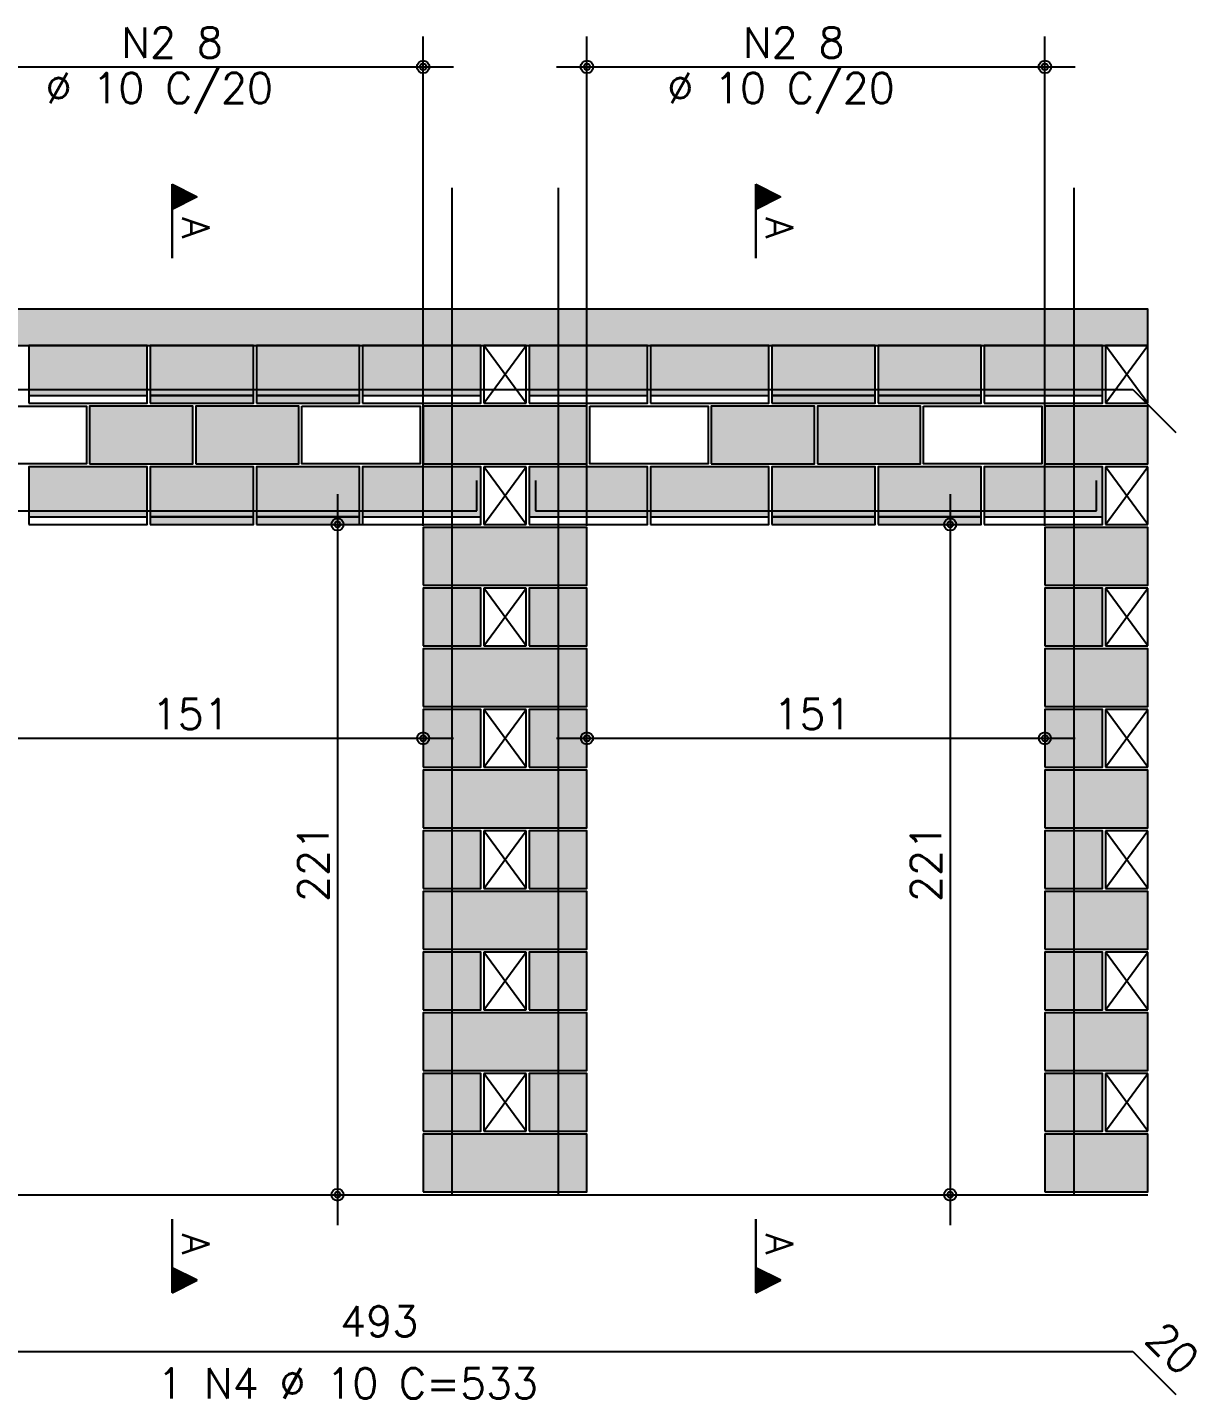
# Model space of a CAD drawing. Extents: x -1.9 to 86, y -1.5 to 61.
# Drawn here: x 42.53 to 50.12, y 10.83 to 19.87 of the extents above; entities that cross this region are included whole.
import ezdxf

# ---------------------------------------------------------------- set-up
doc = ezdxf.new("R2010")
doc.units = 0
doc.header["$MEASUREMENT"] = 0
for name, color, linetype in [('PENA_01', 1, 'CONTINUOUS'), ('PENA_02', 2, 'CONTINUOUS'), ('PENA_03', 3, 'CONTINUOUS'), ('PENA_05', 5, 'CONTINUOUS'), ('PENA_09', 254, 'CONTINUOUS'), ('PENA_11', 252, 'CONTINUOUS'), ('PENA_19', 240, 'CONTINUOUS'), ('PENA_21', 100, 'CONTINUOUS'), ('PENA_23', 50, 'CONTINUOUS')]:
    doc.layers.add(name, color=color, linetype=linetype)
doc.styles.get("Standard").update_dxf_attribs({"font": 'ROMANS.SHX'})

msp = doc.modelspace()

# ---------------------------------------------------------------- linework, layer by layer
at = {"layer": 'PENA_01', "linetype": 'Continuous'}
for p, q in [((45.14495, 16.583125), (45.14495, 19.810517)), ((46.22495, 16.583125), (46.22495, 19.810517)), ((49.24495, 16.583125), (49.24495, 19.810517)), ((41.92495, 19.610517), (45.34495, 19.610517)), ((46.02495, 19.610517), (49.44495, 19.610517)), ((42.54495, 17.443125), (43.32495, 17.443125)), ((43.34495, 17.443125), (44.02495, 17.443125)), ((44.04495, 17.443125), (44.72495, 17.443125)), ((44.74495, 17.443125), (45.52495, 17.443125)), ((45.84495, 17.443125), (46.62495, 17.443125)), ((46.64495, 17.443125), (47.42495, 17.443125)), ((47.44495, 17.443125), (48.12495, 17.443125)), ((48.14495, 17.443125), (48.82495, 17.443125)), ((48.84495, 17.443125), (49.62495, 17.443125)), ((44.579788, 16.793125), (44.579788, 11.973125)), ((48.62038, 16.793125), (48.62038, 11.973125)), ((42.54495, 16.643125), (43.32495, 16.643125)), ((43.34495, 16.643125), (44.02495, 16.643125)), ((44.04495, 16.643125), (44.72495, 16.643125)), ((44.74495, 16.643125), (45.52495, 16.643125)), ((45.84495, 16.643125), (46.62495, 16.643125)), ((46.64495, 16.643125), (47.42495, 16.643125)), ((47.44495, 16.643125), (48.12495, 16.643125)), ((48.14495, 16.643125), (48.82495, 16.643125)), ((48.84495, 16.643125), (49.62495, 16.643125)), ((44.58495, 16.593125), (44.779788, 16.593125)), ((48.68495, 16.593125), (48.82038, 16.593125)), ((41.92495, 15.183125), (45.34495, 15.183125)), ((46.02495, 15.183125), (49.44495, 15.183125)), ((44.443986, 12.173125), (44.779788, 12.173125)), ((48.748043, 12.173125), (48.82038, 12.173125))]:
    msp.add_line(p, q, dxfattribs=at)
at = {"layer": 'PENA_02', "linetype": 'Continuous'}
for p, q in [((45.82495, 17.773125), (45.54495, 17.773125)), ((45.54495, 17.773125), (45.54495, 17.393125)), ((45.82495, 17.393125), (45.82495, 17.773125)), ((49.92495, 17.773125), (49.64495, 17.773125)), ((49.64495, 17.773125), (49.64495, 17.393125)), ((49.92495, 17.393125), (49.92495, 17.773125)), ((45.54495, 17.393125), (45.82495, 17.393125)), ((49.64495, 17.393125), (49.92495, 17.393125)), ((45.82495, 16.973125), (45.54495, 16.973125)), ((45.54495, 16.973125), (45.54495, 16.593125)), ((45.82495, 16.593125), (45.82495, 16.973125)), ((49.92495, 16.973125), (49.64495, 16.973125)), ((49.64495, 16.973125), (49.64495, 16.593125)), ((49.92495, 16.593125), (49.92495, 16.973125)), ((45.54495, 16.593125), (45.82495, 16.593125)), ((49.64495, 16.593125), (49.92495, 16.593125)), ((45.82495, 16.173125), (45.54495, 16.173125)), ((45.54495, 16.173125), (45.54495, 15.793125)), ((45.82495, 15.793125), (45.82495, 16.173125)), ((49.92495, 16.173125), (49.64495, 16.173125)), ((49.64495, 16.173125), (49.64495, 15.793125)), ((49.92495, 15.793125), (49.92495, 16.173125)), ((45.54495, 15.793125), (45.82495, 15.793125)), ((49.64495, 15.793125), (49.92495, 15.793125)), ((45.82495, 15.373125), (45.54495, 15.373125)), ((45.54495, 15.373125), (45.54495, 14.993125)), ((45.82495, 14.993125), (45.82495, 15.373125)), ((49.92495, 15.373125), (49.64495, 15.373125)), ((49.64495, 15.373125), (49.64495, 14.993125)), ((49.92495, 14.993125), (49.92495, 15.373125)), ((45.54495, 14.993125), (45.82495, 14.993125)), ((49.64495, 14.993125), (49.92495, 14.993125)), ((45.82495, 14.573125), (45.54495, 14.573125)), ((45.54495, 14.573125), (45.54495, 14.193125)), ((45.82495, 14.193125), (45.82495, 14.573125)), ((49.92495, 14.573125), (49.64495, 14.573125)), ((49.64495, 14.573125), (49.64495, 14.193125)), ((49.92495, 14.193125), (49.92495, 14.573125)), ((45.54495, 14.193125), (45.82495, 14.193125)), ((49.64495, 14.193125), (49.92495, 14.193125)), ((45.82495, 13.773125), (45.54495, 13.773125)), ((45.54495, 13.773125), (45.54495, 13.393125)), ((45.82495, 13.393125), (45.82495, 13.773125)), ((49.92495, 13.773125), (49.64495, 13.773125)), ((49.64495, 13.773125), (49.64495, 13.393125)), ((49.92495, 13.393125), (49.92495, 13.773125)), ((45.54495, 13.393125), (45.82495, 13.393125)), ((49.64495, 13.393125), (49.92495, 13.393125)), ((45.82495, 12.973125), (45.54495, 12.973125)), ((45.54495, 12.973125), (45.54495, 12.593125)), ((45.82495, 12.593125), (45.82495, 12.973125)), ((49.92495, 12.973125), (49.64495, 12.973125)), ((49.64495, 12.973125), (49.64495, 12.593125)), ((49.92495, 12.593125), (49.92495, 12.973125)), ((45.54495, 12.593125), (45.82495, 12.593125)), ((49.64495, 12.593125), (49.92495, 12.593125)), ((39.94495, 12.173125), (49.92495, 12.173125))]:
    msp.add_line(p, q, dxfattribs=at)
for points in [[(39.94495, 17.773125), (49.92495, 17.773125), (49.92495, 18.013125), (39.94495, 18.013125), (39.94495, 17.773125)], [(42.54495, 17.393125), (43.32495, 17.393125), (43.32495, 17.773125), (42.54495, 17.773125), (42.54495, 17.393125)], [(43.34495, 17.393125), (44.02495, 17.393125), (44.02495, 17.773125), (43.34495, 17.773125), (43.34495, 17.393125)], [(44.04495, 17.393125), (44.72495, 17.393125), (44.72495, 17.773125), (44.04495, 17.773125), (44.04495, 17.393125)], [(44.74495, 17.393125), (45.52495, 17.393125), (45.52495, 17.773125), (44.74495, 17.773125), (44.74495, 17.393125)], [(45.84495, 17.393125), (46.62495, 17.393125), (46.62495, 17.773125), (45.84495, 17.773125), (45.84495, 17.393125)], [(46.64495, 17.393125), (47.42495, 17.393125), (47.42495, 17.773125), (46.64495, 17.773125), (46.64495, 17.393125)], [(47.44495, 17.393125), (48.12495, 17.393125), (48.12495, 17.773125), (47.44495, 17.773125), (47.44495, 17.393125)], [(48.14495, 17.393125), (48.82495, 17.393125), (48.82495, 17.773125), (48.14495, 17.773125), (48.14495, 17.393125)], [(48.84495, 17.393125), (49.62495, 17.393125), (49.62495, 17.773125), (48.84495, 17.773125), (48.84495, 17.393125)], [(42.14495, 17.373125), (42.92495, 17.373125), (42.92495, 16.993125), (42.14495, 16.993125), (42.14495, 17.373125)], [(42.94495, 16.993125), (43.62495, 16.993125), (43.62495, 17.373125), (42.94495, 17.373125), (42.94495, 16.993125)], [(43.64495, 16.993125), (44.32495, 16.993125), (44.32495, 17.373125), (43.64495, 17.373125), (43.64495, 16.993125)], [(44.34495, 17.373125), (45.12495, 17.373125), (45.12495, 16.993125), (44.34495, 16.993125), (44.34495, 17.373125)], [(45.14495, 16.993125), (46.22495, 16.993125), (46.22495, 17.373125), (45.14495, 17.373125), (45.14495, 16.993125)], [(46.24495, 17.373125), (47.02495, 17.373125), (47.02495, 16.993125), (46.24495, 16.993125), (46.24495, 17.373125)], [(47.04495, 16.993125), (47.72495, 16.993125), (47.72495, 17.373125), (47.04495, 17.373125), (47.04495, 16.993125)], [(47.74495, 16.993125), (48.42495, 16.993125), (48.42495, 17.373125), (47.74495, 17.373125), (47.74495, 16.993125)], [(48.44495, 17.373125), (49.22495, 17.373125), (49.22495, 16.993125), (48.44495, 16.993125), (48.44495, 17.373125)], [(49.24495, 16.993125), (49.92495, 16.993125), (49.92495, 17.373125), (49.24495, 17.373125), (49.24495, 16.993125)], [(42.54495, 16.593125), (43.32495, 16.593125), (43.32495, 16.973125), (42.54495, 16.973125), (42.54495, 16.593125)], [(43.34495, 16.593125), (44.02495, 16.593125), (44.02495, 16.973125), (43.34495, 16.973125), (43.34495, 16.593125)], [(44.04495, 16.593125), (44.72495, 16.593125), (44.72495, 16.973125), (44.04495, 16.973125), (44.04495, 16.593125)], [(44.74495, 16.593125), (45.52495, 16.593125), (45.52495, 16.973125), (44.74495, 16.973125), (44.74495, 16.593125)], [(45.84495, 16.593125), (46.62495, 16.593125), (46.62495, 16.973125), (45.84495, 16.973125), (45.84495, 16.593125)], [(46.64495, 16.593125), (47.42495, 16.593125), (47.42495, 16.973125), (46.64495, 16.973125), (46.64495, 16.593125)], [(47.44495, 16.593125), (48.12495, 16.593125), (48.12495, 16.973125), (47.44495, 16.973125), (47.44495, 16.593125)], [(48.14495, 16.593125), (48.82495, 16.593125), (48.82495, 16.973125), (48.14495, 16.973125), (48.14495, 16.593125)], [(48.84495, 16.593125), (49.62495, 16.593125), (49.62495, 16.973125), (48.84495, 16.973125), (48.84495, 16.593125)], [(45.14495, 16.193125), (46.22495, 16.193125), (46.22495, 16.573125), (45.14495, 16.573125), (45.14495, 16.193125)], [(49.24495, 16.193125), (49.92495, 16.193125), (49.92495, 16.573125), (49.24495, 16.573125), (49.24495, 16.193125)], [(45.14495, 15.793125), (45.52495, 15.793125), (45.52495, 16.173125), (45.14495, 16.173125), (45.14495, 15.793125)], [(45.84495, 15.793125), (46.22495, 15.793125), (46.22495, 16.173125), (45.84495, 16.173125), (45.84495, 15.793125)], [(49.24495, 15.793125), (49.62495, 15.793125), (49.62495, 16.173125), (49.24495, 16.173125), (49.24495, 15.793125)], [(45.14495, 15.393125), (46.22495, 15.393125), (46.22495, 15.773125), (45.14495, 15.773125), (45.14495, 15.393125)], [(49.24495, 15.393125), (49.92495, 15.393125), (49.92495, 15.773125), (49.24495, 15.773125), (49.24495, 15.393125)], [(45.14495, 14.993125), (45.52495, 14.993125), (45.52495, 15.373125), (45.14495, 15.373125), (45.14495, 14.993125)], [(45.84495, 14.993125), (46.22495, 14.993125), (46.22495, 15.373125), (45.84495, 15.373125), (45.84495, 14.993125)], [(49.24495, 14.993125), (49.62495, 14.993125), (49.62495, 15.373125), (49.24495, 15.373125), (49.24495, 14.993125)], [(45.14495, 14.593125), (46.22495, 14.593125), (46.22495, 14.973125), (45.14495, 14.973125), (45.14495, 14.593125)], [(49.24495, 14.593125), (49.92495, 14.593125), (49.92495, 14.973125), (49.24495, 14.973125), (49.24495, 14.593125)], [(45.14495, 14.193125), (45.52495, 14.193125), (45.52495, 14.573125), (45.14495, 14.573125), (45.14495, 14.193125)], [(45.84495, 14.193125), (46.22495, 14.193125), (46.22495, 14.573125), (45.84495, 14.573125), (45.84495, 14.193125)], [(49.24495, 14.193125), (49.62495, 14.193125), (49.62495, 14.573125), (49.24495, 14.573125), (49.24495, 14.193125)], [(45.14495, 13.793125), (46.22495, 13.793125), (46.22495, 14.173125), (45.14495, 14.173125), (45.14495, 13.793125)], [(49.24495, 13.793125), (49.92495, 13.793125), (49.92495, 14.173125), (49.24495, 14.173125), (49.24495, 13.793125)], [(45.14495, 13.393125), (45.52495, 13.393125), (45.52495, 13.773125), (45.14495, 13.773125), (45.14495, 13.393125)], [(45.84495, 13.393125), (46.22495, 13.393125), (46.22495, 13.773125), (45.84495, 13.773125), (45.84495, 13.393125)], [(49.24495, 13.393125), (49.62495, 13.393125), (49.62495, 13.773125), (49.24495, 13.773125), (49.24495, 13.393125)], [(45.14495, 12.993125), (46.22495, 12.993125), (46.22495, 13.373125), (45.14495, 13.373125), (45.14495, 12.993125)], [(49.24495, 12.993125), (49.92495, 12.993125), (49.92495, 13.373125), (49.24495, 13.373125), (49.24495, 12.993125)], [(45.14495, 12.593125), (45.52495, 12.593125), (45.52495, 12.973125), (45.14495, 12.973125), (45.14495, 12.593125)], [(45.84495, 12.593125), (46.22495, 12.593125), (46.22495, 12.973125), (45.84495, 12.973125), (45.84495, 12.593125)], [(49.24495, 12.593125), (49.62495, 12.593125), (49.62495, 12.973125), (49.24495, 12.973125), (49.24495, 12.593125)], [(45.14495, 12.193125), (46.22495, 12.193125), (46.22495, 12.573125), (45.14495, 12.573125), (45.14495, 12.193125)], [(49.24495, 12.193125), (49.92495, 12.193125), (49.92495, 12.573125), (49.24495, 12.573125), (49.24495, 12.193125)]]:
    msp.add_lwpolyline(points, dxfattribs=at)
for centre, radius in [((45.14495, 19.610517), 0.041625), ((45.14495, 19.610517), 0.02075), ((46.22495, 19.610517), 0.041625), ((46.22495, 19.610517), 0.02075), ((49.24495, 19.610517), 0.041625), ((49.24495, 19.610517), 0.02075), ((44.579788, 16.593125), 0.04), ((44.579788, 16.593125), 0.02), ((48.62038, 16.593125), 0.04), ((48.62038, 16.593125), 0.02), ((45.14495, 15.183125), 0.04), ((45.14495, 15.183125), 0.02), ((46.22495, 15.183125), 0.04), ((46.22495, 15.183125), 0.02), ((49.24495, 15.183125), 0.04), ((49.24495, 15.183125), 0.02), ((44.579788, 12.173125), 0.04), ((48.62038, 12.173125), 0.04), ((44.579788, 12.173125), 0.02), ((48.62038, 12.173125), 0.02)]:
    msp.add_circle(centre, radius, dxfattribs=at)
at = {"layer": 'PENA_03', "linetype": 'Continuous'}
for p, q in [((43.488745, 18.349482), (43.488745, 18.835864)), ((43.488745, 18.835864), (43.654678, 18.752898)), ((43.48944, 18.834736), (43.653117, 18.752898)), ((43.489441, 18.834736), (43.489441, 18.671059)), ((43.501509, 18.829482), (43.501509, 18.676313)), ((43.514273, 18.8231), (43.514273, 18.682695)), ((43.527037, 18.816718), (43.527037, 18.689077)), ((43.539801, 18.810336), (43.539801, 18.695459)), ((47.337697, 18.349482), (47.337697, 18.835864)), ((47.337697, 18.835864), (47.50363, 18.752898)), ((47.338392, 18.834736), (47.502069, 18.752898)), ((47.338393, 18.834736), (47.338393, 18.671059)), ((47.350461, 18.829482), (47.350461, 18.676313)), ((47.363225, 18.8231), (47.363225, 18.682695)), ((47.375989, 18.816718), (47.375989, 18.689077)), ((47.388753, 18.810336), (47.388753, 18.695459)), ((43.654678, 18.752898), (43.48944, 18.670279)), ((43.653117, 18.752898), (43.489441, 18.671059)), ((43.552565, 18.803954), (43.552565, 18.701841)), ((43.565329, 18.797572), (43.565329, 18.708223)), ((43.578093, 18.79119), (43.578093, 18.714605)), ((43.590857, 18.784808), (43.590857, 18.720987)), ((43.603621, 18.778426), (43.603621, 18.727369)), ((43.616385, 18.772044), (43.616385, 18.733751)), ((43.62915, 18.765662), (43.62915, 18.740133)), ((43.641914, 18.75928), (43.641914, 18.746516)), ((47.50363, 18.752898), (47.338392, 18.670279)), ((47.502069, 18.752898), (47.338393, 18.671059)), ((47.401517, 18.803954), (47.401517, 18.701841)), ((47.414281, 18.797572), (47.414281, 18.708223)), ((47.427045, 18.79119), (47.427045, 18.714605)), ((47.439809, 18.784808), (47.439809, 18.720987)), ((47.452573, 18.778426), (47.452573, 18.727369)), ((47.465337, 18.772044), (47.465337, 18.733751)), ((47.478102, 18.765662), (47.478102, 18.740133)), ((47.490866, 18.75928), (47.490866, 18.746516)), ((43.489441, 18.670279), (43.489441, 18.349482)), ((47.338393, 18.670279), (47.338393, 18.349482)), ((45.54495, 17.393125), (45.82495, 17.773125)), ((45.82495, 17.393125), (45.54495, 17.773125)), ((49.64495, 17.393125), (49.92495, 17.773125)), ((49.92495, 17.393125), (49.64495, 17.773125)), ((45.54495, 16.593125), (45.82495, 16.973125)), ((45.82495, 16.593125), (45.54495, 16.973125)), ((49.64495, 16.593125), (49.92495, 16.973125)), ((49.92495, 16.593125), (49.64495, 16.973125)), ((44.38495, 16.593125), (44.38495, 16.593125)), ((48.48495, 16.593125), (48.48495, 16.593125)), ((45.14495, 16.383125), (45.14495, 16.383125)), ((46.22495, 16.383125), (46.22495, 16.383125)), ((49.24495, 16.383125), (49.24495, 16.383125)), ((45.54495, 15.793125), (45.82495, 16.173125)), ((45.82495, 15.793125), (45.54495, 16.173125)), ((49.64495, 15.793125), (49.92495, 16.173125)), ((49.92495, 15.793125), (49.64495, 16.173125)), ((45.54495, 14.993125), (45.82495, 15.373125)), ((45.82495, 14.993125), (45.54495, 15.373125)), ((49.64495, 14.993125), (49.92495, 15.373125)), ((49.92495, 14.993125), (49.64495, 15.373125)), ((45.14495, 15.183125), (45.14495, 15.183125)), ((46.22495, 15.183125), (46.22495, 15.183125)), ((49.24495, 15.183125), (49.24495, 15.183125)), ((45.54495, 14.193125), (45.82495, 14.573125)), ((45.82495, 14.193125), (45.54495, 14.573125)), ((49.64495, 14.193125), (49.92495, 14.573125)), ((49.92495, 14.193125), (49.64495, 14.573125)), ((45.54495, 13.393125), (45.82495, 13.773125)), ((45.82495, 13.393125), (45.54495, 13.773125)), ((49.64495, 13.393125), (49.92495, 13.773125)), ((49.92495, 13.393125), (49.64495, 13.773125)), ((45.54495, 12.593125), (45.82495, 12.973125)), ((45.82495, 12.593125), (45.54495, 12.973125)), ((49.64495, 12.593125), (49.92495, 12.973125)), ((49.92495, 12.593125), (49.64495, 12.973125)), ((44.243986, 12.173125), (44.243986, 12.173125)), ((48.548043, 12.173125), (48.548043, 12.173125)), ((43.488745, 12.012727), (43.488745, 11.526345)), ((43.489441, 11.69193), (43.489441, 12.012727)), ((47.337697, 12.012727), (47.337697, 11.526345)), ((47.338393, 11.69193), (47.338393, 12.012727)), ((43.654678, 11.609311), (43.48944, 11.69193)), ((43.489441, 11.527473), (43.489441, 11.69115)), ((43.653117, 11.609311), (43.489441, 11.69115)), ((43.501509, 11.532727), (43.501509, 11.685896)), ((43.514273, 11.539109), (43.514273, 11.679514)), ((43.527037, 11.545491), (43.527037, 11.673132)), ((43.539801, 11.551873), (43.539801, 11.66675)), ((47.50363, 11.609311), (47.338392, 11.69193)), ((47.338393, 11.527473), (47.338393, 11.69115)), ((47.502069, 11.609311), (47.338393, 11.69115)), ((47.350461, 11.532727), (47.350461, 11.685896)), ((47.363225, 11.539109), (47.363225, 11.679514)), ((47.375989, 11.545491), (47.375989, 11.673132)), ((47.388753, 11.551873), (47.388753, 11.66675)), ((43.488745, 11.526345), (43.654678, 11.609311)), ((43.48944, 11.527473), (43.653117, 11.609311)), ((43.552565, 11.558255), (43.552565, 11.660368)), ((43.565329, 11.564637), (43.565329, 11.653986)), ((43.578093, 11.571019), (43.578093, 11.647604)), ((43.590857, 11.577401), (43.590857, 11.641222)), ((43.603621, 11.583783), (43.603621, 11.63484)), ((43.616385, 11.590165), (43.616385, 11.628458)), ((43.62915, 11.596547), (43.62915, 11.622076)), ((43.641914, 11.602929), (43.641914, 11.615693)), ((47.337697, 11.526345), (47.50363, 11.609311)), ((47.338392, 11.527473), (47.502069, 11.609311)), ((47.401517, 11.558255), (47.401517, 11.660368)), ((47.414281, 11.564637), (47.414281, 11.653986)), ((47.427045, 11.571019), (47.427045, 11.647604)), ((47.439809, 11.577401), (47.439809, 11.641222)), ((47.452573, 11.583783), (47.452573, 11.63484)), ((47.465337, 11.590165), (47.465337, 11.628458)), ((47.478102, 11.596547), (47.478102, 11.622076)), ((47.490866, 11.602929), (47.490866, 11.615693))]:
    msp.add_line(p, q, dxfattribs=at)
at = {"layer": 'PENA_05', "linetype": 'Continuous'}
for p, q in [((39.971475, 17.482947), (49.82478, 17.483305)), ((49.82478, 17.483305), (50.107623, 17.200463)), ((45.498244, 16.683125), (45.498244, 16.883125)), ((45.88495, 16.883125), (45.88495, 16.683125)), ((49.58495, 16.683125), (49.58495, 16.883125)), ((41.838244, 16.683125), (45.498244, 16.683125)), ((45.88495, 16.683125), (49.58495, 16.683125)), ((39.971475, 11.139202), (49.82478, 11.139561)), ((49.82478, 11.139561), (50.107623, 10.856718))]:
    msp.add_line(p, q, dxfattribs=at)
for points in [[(45.33495, 18.813125), (45.33495, 12.173125)], [(46.03495, 18.813125), (46.03495, 12.173125)], [(49.43495, 18.813125), (49.43495, 12.173125)]]:
    msp.add_lwpolyline(points, dxfattribs=at)
at = {"layer": 'PENA_09', "linetype": 'Continuous'}
for points in [[(42.54495, 17.443125), (43.32495, 17.443125), (43.32495, 17.773125), (42.54495, 17.773125), (42.54495, 17.443125)], [(43.34495, 17.443125), (44.02495, 17.443125), (44.02495, 17.773125), (43.34495, 17.773125), (43.34495, 17.443125)], [(44.04495, 17.443125), (44.72495, 17.443125), (44.72495, 17.773125), (44.04495, 17.773125), (44.04495, 17.443125)], [(44.74495, 17.443125), (45.52495, 17.443125), (45.52495, 17.773125), (44.74495, 17.773125), (44.74495, 17.443125)], [(45.84495, 17.443125), (46.62495, 17.443125), (46.62495, 17.773125), (45.84495, 17.773125), (45.84495, 17.443125)], [(46.64495, 17.443125), (47.42495, 17.443125), (47.42495, 17.773125), (46.64495, 17.773125), (46.64495, 17.443125)], [(47.44495, 17.443125), (48.12495, 17.443125), (48.12495, 17.773125), (47.44495, 17.773125), (47.44495, 17.443125)], [(48.14495, 17.443125), (48.82495, 17.443125), (48.82495, 17.773125), (48.14495, 17.773125), (48.14495, 17.443125)], [(48.84495, 17.443125), (49.62495, 17.443125), (49.62495, 17.773125), (48.84495, 17.773125), (48.84495, 17.443125)], [(42.54495, 16.643125), (43.32495, 16.643125), (43.32495, 16.973125), (42.54495, 16.973125), (42.54495, 16.643125)], [(43.34495, 16.643125), (44.02495, 16.643125), (44.02495, 16.973125), (43.34495, 16.973125), (43.34495, 16.643125)], [(44.04495, 16.643125), (44.72495, 16.643125), (44.72495, 16.973125), (44.04495, 16.973125), (44.04495, 16.643125)], [(44.74495, 16.643125), (45.52495, 16.643125), (45.52495, 16.973125), (44.74495, 16.973125), (44.74495, 16.643125)], [(45.84495, 16.643125), (46.62495, 16.643125), (46.62495, 16.973125), (45.84495, 16.973125), (45.84495, 16.643125)], [(46.64495, 16.643125), (47.42495, 16.643125), (47.42495, 16.973125), (46.64495, 16.973125), (46.64495, 16.643125)], [(47.44495, 16.643125), (48.12495, 16.643125), (48.12495, 16.973125), (47.44495, 16.973125), (47.44495, 16.643125)], [(48.14495, 16.643125), (48.82495, 16.643125), (48.82495, 16.973125), (48.14495, 16.973125), (48.14495, 16.643125)], [(48.84495, 16.643125), (49.62495, 16.643125), (49.62495, 16.973125), (48.84495, 16.973125), (48.84495, 16.643125)]]:
    msp.add_lwpolyline(points, dxfattribs=at)
for points in [[(42.54495, 17.443125), (43.32495, 17.443125), (43.32495, 17.773125)], [(42.54495, 17.443125), (43.32495, 17.773125), (42.54495, 17.773125)], [(42.54495, 17.443125), (42.54495, 17.773125), (42.54495, 17.443125)], [(43.34495, 17.443125), (44.02495, 17.443125), (44.02495, 17.773125)], [(43.34495, 17.443125), (44.02495, 17.773125), (43.34495, 17.773125)], [(43.34495, 17.443125), (43.34495, 17.773125), (43.34495, 17.443125)], [(44.04495, 17.443125), (44.72495, 17.443125), (44.72495, 17.773125)], [(44.04495, 17.443125), (44.72495, 17.773125), (44.04495, 17.773125)], [(44.04495, 17.443125), (44.04495, 17.773125), (44.04495, 17.443125)], [(44.74495, 17.443125), (45.52495, 17.443125), (45.52495, 17.773125)], [(44.74495, 17.443125), (45.52495, 17.773125), (44.74495, 17.773125)], [(44.74495, 17.443125), (44.74495, 17.773125), (44.74495, 17.443125)], [(45.84495, 17.443125), (46.62495, 17.443125), (46.62495, 17.773125)], [(45.84495, 17.443125), (46.62495, 17.773125), (45.84495, 17.773125)], [(45.84495, 17.443125), (45.84495, 17.773125), (45.84495, 17.443125)], [(46.64495, 17.443125), (47.42495, 17.443125), (47.42495, 17.773125)], [(46.64495, 17.443125), (47.42495, 17.773125), (46.64495, 17.773125)], [(46.64495, 17.443125), (46.64495, 17.773125), (46.64495, 17.443125)], [(47.44495, 17.443125), (48.12495, 17.443125), (48.12495, 17.773125)], [(47.44495, 17.443125), (48.12495, 17.773125), (47.44495, 17.773125)], [(47.44495, 17.443125), (47.44495, 17.773125), (47.44495, 17.443125)], [(48.14495, 17.443125), (48.82495, 17.443125), (48.82495, 17.773125)], [(48.14495, 17.443125), (48.82495, 17.773125), (48.14495, 17.773125)], [(48.14495, 17.443125), (48.14495, 17.773125), (48.14495, 17.443125)], [(48.84495, 17.443125), (49.62495, 17.443125), (49.62495, 17.773125)], [(48.84495, 17.443125), (49.62495, 17.773125), (48.84495, 17.773125)], [(48.84495, 17.443125), (48.84495, 17.773125), (48.84495, 17.443125)], [(42.54495, 16.643125), (43.32495, 16.643125), (43.32495, 16.973125)], [(42.54495, 16.643125), (43.32495, 16.973125), (42.54495, 16.973125)], [(42.54495, 16.643125), (42.54495, 16.973125), (42.54495, 16.643125)], [(43.34495, 16.643125), (44.02495, 16.643125), (44.02495, 16.973125)], [(43.34495, 16.643125), (44.02495, 16.973125), (43.34495, 16.973125)], [(43.34495, 16.643125), (43.34495, 16.973125), (43.34495, 16.643125)], [(44.04495, 16.643125), (44.72495, 16.643125), (44.72495, 16.973125)], [(44.04495, 16.643125), (44.72495, 16.973125), (44.04495, 16.973125)], [(44.04495, 16.643125), (44.04495, 16.973125), (44.04495, 16.643125)], [(44.74495, 16.643125), (45.52495, 16.643125), (45.52495, 16.973125)], [(44.74495, 16.643125), (45.52495, 16.973125), (44.74495, 16.973125)], [(44.74495, 16.643125), (44.74495, 16.973125), (44.74495, 16.643125)], [(45.84495, 16.643125), (46.62495, 16.643125), (46.62495, 16.973125)], [(45.84495, 16.643125), (46.62495, 16.973125), (45.84495, 16.973125)], [(45.84495, 16.643125), (45.84495, 16.973125), (45.84495, 16.643125)], [(46.64495, 16.643125), (47.42495, 16.643125), (47.42495, 16.973125)], [(46.64495, 16.643125), (47.42495, 16.973125), (46.64495, 16.973125)], [(46.64495, 16.643125), (46.64495, 16.973125), (46.64495, 16.643125)], [(47.44495, 16.643125), (48.12495, 16.643125), (48.12495, 16.973125)], [(47.44495, 16.643125), (48.12495, 16.973125), (47.44495, 16.973125)], [(47.44495, 16.643125), (47.44495, 16.973125), (47.44495, 16.643125)], [(48.14495, 16.643125), (48.82495, 16.643125), (48.82495, 16.973125)], [(48.14495, 16.643125), (48.82495, 16.973125), (48.14495, 16.973125)], [(48.14495, 16.643125), (48.14495, 16.973125), (48.14495, 16.643125)], [(48.84495, 16.643125), (49.62495, 16.643125), (49.62495, 16.973125)], [(48.84495, 16.643125), (49.62495, 16.973125), (48.84495, 16.973125)], [(48.84495, 16.643125), (48.84495, 16.973125), (48.84495, 16.643125)]]:
    msp.add_solid(points, dxfattribs=at)
at = {"layer": 'PENA_11', "linetype": 'Continuous'}
for points in [[(39.94495, 17.773125), (49.92495, 17.773125), (49.92495, 18.013125)], [(39.94495, 17.773125), (49.92495, 18.013125), (39.94495, 18.013125)]]:
    msp.add_solid(points, dxfattribs=at)
at = {"layer": 'PENA_19', "linetype": 'Continuous'}
for points in [[(45.14495, 16.993125), (46.22495, 16.993125), (46.22495, 17.373125), (45.14495, 17.373125), (45.14495, 16.993125)], [(45.14495, 16.193125), (46.22495, 16.193125), (46.22495, 16.573125), (45.14495, 16.573125), (45.14495, 16.193125)], [(45.14495, 15.393125), (46.22495, 15.393125), (46.22495, 15.773125), (45.14495, 15.773125), (45.14495, 15.393125)], [(45.14495, 14.593125), (46.22495, 14.593125), (46.22495, 14.973125), (45.14495, 14.973125), (45.14495, 14.593125)], [(45.14495, 13.793125), (46.22495, 13.793125), (46.22495, 14.173125), (45.14495, 14.173125), (45.14495, 13.793125)], [(45.14495, 12.993125), (46.22495, 12.993125), (46.22495, 13.373125), (45.14495, 13.373125), (45.14495, 12.993125)], [(45.14495, 12.193125), (46.22495, 12.193125), (46.22495, 12.573125), (45.14495, 12.573125), (45.14495, 12.193125)]]:
    msp.add_lwpolyline(points, dxfattribs=at)
for points in [[(45.14495, 16.993125), (46.22495, 16.993125), (46.22495, 17.373125)], [(45.14495, 16.993125), (46.22495, 17.373125), (45.14495, 17.373125)], [(45.14495, 16.993125), (45.14495, 17.373125), (45.14495, 16.993125)], [(45.14495, 16.193125), (46.22495, 16.193125), (46.22495, 16.573125)], [(45.14495, 16.193125), (46.22495, 16.573125), (45.14495, 16.573125)], [(45.14495, 16.193125), (45.14495, 16.573125), (45.14495, 16.193125)], [(45.14495, 15.393125), (46.22495, 15.393125), (46.22495, 15.773125)], [(45.14495, 15.393125), (46.22495, 15.773125), (45.14495, 15.773125)], [(45.14495, 15.393125), (45.14495, 15.773125), (45.14495, 15.393125)], [(45.14495, 14.593125), (46.22495, 14.593125), (46.22495, 14.973125)], [(45.14495, 14.593125), (46.22495, 14.973125), (45.14495, 14.973125)], [(45.14495, 14.593125), (45.14495, 14.973125), (45.14495, 14.593125)], [(45.14495, 13.793125), (46.22495, 13.793125), (46.22495, 14.173125)], [(45.14495, 13.793125), (46.22495, 14.173125), (45.14495, 14.173125)], [(45.14495, 13.793125), (45.14495, 14.173125), (45.14495, 13.793125)], [(45.14495, 12.993125), (46.22495, 12.993125), (46.22495, 13.373125)], [(45.14495, 12.993125), (46.22495, 13.373125), (45.14495, 13.373125)], [(45.14495, 12.993125), (45.14495, 13.373125), (45.14495, 12.993125)], [(45.14495, 12.193125), (46.22495, 12.193125), (46.22495, 12.573125)], [(45.14495, 12.193125), (46.22495, 12.573125), (45.14495, 12.573125)], [(45.14495, 12.193125), (45.14495, 12.573125), (45.14495, 12.193125)]]:
    msp.add_solid(points, dxfattribs=at)
at = {"layer": 'PENA_21', "linetype": 'Continuous'}
for points in [[(42.94495, 16.993125), (43.62495, 16.993125), (43.62495, 17.373125), (42.94495, 17.373125), (42.94495, 16.993125)], [(43.34495, 17.393125), (44.02495, 17.393125), (44.02495, 17.443125), (43.34495, 17.443125), (43.34495, 17.393125)], [(43.64495, 16.993125), (44.32495, 16.993125), (44.32495, 17.373125), (43.64495, 17.373125), (43.64495, 16.993125)], [(44.04495, 17.393125), (44.72495, 17.393125), (44.72495, 17.443125), (44.04495, 17.443125), (44.04495, 17.393125)], [(47.04495, 16.993125), (47.72495, 16.993125), (47.72495, 17.373125), (47.04495, 17.373125), (47.04495, 16.993125)], [(47.44495, 17.393125), (48.12495, 17.393125), (48.12495, 17.443125), (47.44495, 17.443125), (47.44495, 17.393125)], [(47.74495, 16.993125), (48.42495, 16.993125), (48.42495, 17.373125), (47.74495, 17.373125), (47.74495, 16.993125)], [(48.14495, 17.393125), (48.82495, 17.393125), (48.82495, 17.443125), (48.14495, 17.443125), (48.14495, 17.393125)], [(49.24495, 16.993125), (49.92495, 16.993125), (49.92495, 17.373125), (49.24495, 17.373125), (49.24495, 16.993125)], [(43.34495, 16.593125), (44.02495, 16.593125), (44.02495, 16.643125), (43.34495, 16.643125), (43.34495, 16.593125)], [(44.04495, 16.593125), (44.72495, 16.593125), (44.72495, 16.643125), (44.04495, 16.643125), (44.04495, 16.593125)], [(47.44495, 16.593125), (48.12495, 16.593125), (48.12495, 16.643125), (47.44495, 16.643125), (47.44495, 16.593125)], [(48.14495, 16.593125), (48.82495, 16.593125), (48.82495, 16.643125), (48.14495, 16.643125), (48.14495, 16.593125)], [(49.24495, 16.193125), (49.92495, 16.193125), (49.92495, 16.573125), (49.24495, 16.573125), (49.24495, 16.193125)], [(49.24495, 15.393125), (49.92495, 15.393125), (49.92495, 15.773125), (49.24495, 15.773125), (49.24495, 15.393125)], [(49.24495, 14.593125), (49.92495, 14.593125), (49.92495, 14.973125), (49.24495, 14.973125), (49.24495, 14.593125)], [(49.24495, 13.793125), (49.92495, 13.793125), (49.92495, 14.173125), (49.24495, 14.173125), (49.24495, 13.793125)], [(49.24495, 12.993125), (49.92495, 12.993125), (49.92495, 13.373125), (49.24495, 13.373125), (49.24495, 12.993125)], [(49.24495, 12.193125), (49.92495, 12.193125), (49.92495, 12.573125), (49.24495, 12.573125), (49.24495, 12.193125)]]:
    msp.add_lwpolyline(points, dxfattribs=at)
for points in [[(42.94495, 16.993125), (43.62495, 16.993125), (43.62495, 17.373125)], [(42.94495, 16.993125), (43.62495, 17.373125), (42.94495, 17.373125)], [(42.94495, 16.993125), (42.94495, 17.373125), (42.94495, 16.993125)], [(43.34495, 17.393125), (44.02495, 17.393125), (44.02495, 17.443125)], [(43.34495, 17.393125), (44.02495, 17.443125), (43.34495, 17.443125)], [(43.34495, 17.393125), (43.34495, 17.443125), (43.34495, 17.393125)], [(43.64495, 16.993125), (44.32495, 16.993125), (44.32495, 17.373125)], [(43.64495, 16.993125), (44.32495, 17.373125), (43.64495, 17.373125)], [(43.64495, 16.993125), (43.64495, 17.373125), (43.64495, 16.993125)], [(44.04495, 17.393125), (44.72495, 17.393125), (44.72495, 17.443125)], [(44.04495, 17.393125), (44.72495, 17.443125), (44.04495, 17.443125)], [(44.04495, 17.393125), (44.04495, 17.443125), (44.04495, 17.393125)], [(47.04495, 16.993125), (47.72495, 16.993125), (47.72495, 17.373125)], [(47.04495, 16.993125), (47.72495, 17.373125), (47.04495, 17.373125)], [(47.04495, 16.993125), (47.04495, 17.373125), (47.04495, 16.993125)], [(47.44495, 17.393125), (48.12495, 17.393125), (48.12495, 17.443125)], [(47.44495, 17.393125), (48.12495, 17.443125), (47.44495, 17.443125)], [(47.44495, 17.393125), (47.44495, 17.443125), (47.44495, 17.393125)], [(47.74495, 16.993125), (48.42495, 16.993125), (48.42495, 17.373125)], [(47.74495, 16.993125), (48.42495, 17.373125), (47.74495, 17.373125)], [(47.74495, 16.993125), (47.74495, 17.373125), (47.74495, 16.993125)], [(48.14495, 17.393125), (48.82495, 17.393125), (48.82495, 17.443125)], [(48.14495, 17.393125), (48.82495, 17.443125), (48.14495, 17.443125)], [(48.14495, 17.393125), (48.14495, 17.443125), (48.14495, 17.393125)], [(49.24495, 16.993125), (49.92495, 16.993125), (49.92495, 17.373125)], [(49.24495, 16.993125), (49.92495, 17.373125), (49.24495, 17.373125)], [(49.24495, 16.993125), (49.24495, 17.373125), (49.24495, 16.993125)], [(43.34495, 16.593125), (44.02495, 16.593125), (44.02495, 16.643125)], [(43.34495, 16.593125), (44.02495, 16.643125), (43.34495, 16.643125)], [(43.34495, 16.593125), (43.34495, 16.643125), (43.34495, 16.593125)], [(44.04495, 16.593125), (44.72495, 16.593125), (44.72495, 16.643125)], [(44.04495, 16.593125), (44.72495, 16.643125), (44.04495, 16.643125)], [(44.04495, 16.593125), (44.04495, 16.643125), (44.04495, 16.593125)], [(47.44495, 16.593125), (48.12495, 16.593125), (48.12495, 16.643125)], [(47.44495, 16.593125), (48.12495, 16.643125), (47.44495, 16.643125)], [(47.44495, 16.593125), (47.44495, 16.643125), (47.44495, 16.593125)], [(48.14495, 16.593125), (48.82495, 16.593125), (48.82495, 16.643125)], [(48.14495, 16.593125), (48.82495, 16.643125), (48.14495, 16.643125)], [(48.14495, 16.593125), (48.14495, 16.643125), (48.14495, 16.593125)], [(49.24495, 16.193125), (49.92495, 16.193125), (49.92495, 16.573125)], [(49.24495, 16.193125), (49.92495, 16.573125), (49.24495, 16.573125)], [(49.24495, 16.193125), (49.24495, 16.573125), (49.24495, 16.193125)], [(49.24495, 15.393125), (49.92495, 15.393125), (49.92495, 15.773125)], [(49.24495, 15.393125), (49.92495, 15.773125), (49.24495, 15.773125)], [(49.24495, 15.393125), (49.24495, 15.773125), (49.24495, 15.393125)], [(49.24495, 14.593125), (49.92495, 14.593125), (49.92495, 14.973125)], [(49.24495, 14.593125), (49.92495, 14.973125), (49.24495, 14.973125)], [(49.24495, 14.593125), (49.24495, 14.973125), (49.24495, 14.593125)], [(49.24495, 13.793125), (49.92495, 13.793125), (49.92495, 14.173125)], [(49.24495, 13.793125), (49.92495, 14.173125), (49.24495, 14.173125)], [(49.24495, 13.793125), (49.24495, 14.173125), (49.24495, 13.793125)], [(49.24495, 12.993125), (49.92495, 12.993125), (49.92495, 13.373125)], [(49.24495, 12.993125), (49.92495, 13.373125), (49.24495, 13.373125)], [(49.24495, 12.993125), (49.24495, 13.373125), (49.24495, 12.993125)], [(49.24495, 12.193125), (49.92495, 12.193125), (49.92495, 12.573125)], [(49.24495, 12.193125), (49.92495, 12.573125), (49.24495, 12.573125)], [(49.24495, 12.193125), (49.24495, 12.573125), (49.24495, 12.193125)]]:
    msp.add_solid(points, dxfattribs=at)
at = {"layer": 'PENA_23', "linetype": 'Continuous'}
for points in [[(45.14495, 15.793125), (45.52495, 15.793125), (45.52495, 16.173125), (45.14495, 16.173125), (45.14495, 15.793125)], [(45.84495, 15.793125), (46.22495, 15.793125), (46.22495, 16.173125), (45.84495, 16.173125), (45.84495, 15.793125)], [(49.24495, 15.793125), (49.62495, 15.793125), (49.62495, 16.173125), (49.24495, 16.173125), (49.24495, 15.793125)], [(45.14495, 14.993125), (45.52495, 14.993125), (45.52495, 15.373125), (45.14495, 15.373125), (45.14495, 14.993125)], [(45.84495, 14.993125), (46.22495, 14.993125), (46.22495, 15.373125), (45.84495, 15.373125), (45.84495, 14.993125)], [(49.24495, 14.993125), (49.62495, 14.993125), (49.62495, 15.373125), (49.24495, 15.373125), (49.24495, 14.993125)], [(45.14495, 14.193125), (45.52495, 14.193125), (45.52495, 14.573125), (45.14495, 14.573125), (45.14495, 14.193125)], [(45.84495, 14.193125), (46.22495, 14.193125), (46.22495, 14.573125), (45.84495, 14.573125), (45.84495, 14.193125)], [(49.24495, 14.193125), (49.62495, 14.193125), (49.62495, 14.573125), (49.24495, 14.573125), (49.24495, 14.193125)], [(45.14495, 13.393125), (45.52495, 13.393125), (45.52495, 13.773125), (45.14495, 13.773125), (45.14495, 13.393125)], [(45.84495, 13.393125), (46.22495, 13.393125), (46.22495, 13.773125), (45.84495, 13.773125), (45.84495, 13.393125)], [(49.24495, 13.393125), (49.62495, 13.393125), (49.62495, 13.773125), (49.24495, 13.773125), (49.24495, 13.393125)], [(45.14495, 12.593125), (45.52495, 12.593125), (45.52495, 12.973125), (45.14495, 12.973125), (45.14495, 12.593125)], [(45.84495, 12.593125), (46.22495, 12.593125), (46.22495, 12.973125), (45.84495, 12.973125), (45.84495, 12.593125)], [(49.24495, 12.593125), (49.62495, 12.593125), (49.62495, 12.973125), (49.24495, 12.973125), (49.24495, 12.593125)]]:
    msp.add_lwpolyline(points, dxfattribs=at)
for points in [[(45.14495, 15.793125), (45.52495, 15.793125), (45.52495, 16.173125)], [(45.14495, 15.793125), (45.52495, 16.173125), (45.14495, 16.173125)], [(45.14495, 15.793125), (45.14495, 16.173125), (45.14495, 15.793125)], [(45.84495, 15.793125), (46.22495, 15.793125), (46.22495, 16.173125)], [(45.84495, 15.793125), (46.22495, 16.173125), (45.84495, 16.173125)], [(45.84495, 15.793125), (45.84495, 16.173125), (45.84495, 15.793125)], [(49.24495, 15.793125), (49.62495, 15.793125), (49.62495, 16.173125)], [(49.24495, 15.793125), (49.62495, 16.173125), (49.24495, 16.173125)], [(49.24495, 15.793125), (49.24495, 16.173125), (49.24495, 15.793125)], [(45.14495, 14.993125), (45.52495, 14.993125), (45.52495, 15.373125)], [(45.14495, 14.993125), (45.52495, 15.373125), (45.14495, 15.373125)], [(45.14495, 14.993125), (45.14495, 15.373125), (45.14495, 14.993125)], [(45.84495, 14.993125), (46.22495, 14.993125), (46.22495, 15.373125)], [(45.84495, 14.993125), (46.22495, 15.373125), (45.84495, 15.373125)], [(45.84495, 14.993125), (45.84495, 15.373125), (45.84495, 14.993125)], [(49.24495, 14.993125), (49.62495, 14.993125), (49.62495, 15.373125)], [(49.24495, 14.993125), (49.62495, 15.373125), (49.24495, 15.373125)], [(49.24495, 14.993125), (49.24495, 15.373125), (49.24495, 14.993125)], [(45.14495, 14.193125), (45.52495, 14.193125), (45.52495, 14.573125)], [(45.14495, 14.193125), (45.52495, 14.573125), (45.14495, 14.573125)], [(45.14495, 14.193125), (45.14495, 14.573125), (45.14495, 14.193125)], [(45.84495, 14.193125), (46.22495, 14.193125), (46.22495, 14.573125)], [(45.84495, 14.193125), (46.22495, 14.573125), (45.84495, 14.573125)], [(45.84495, 14.193125), (45.84495, 14.573125), (45.84495, 14.193125)], [(49.24495, 14.193125), (49.62495, 14.193125), (49.62495, 14.573125)], [(49.24495, 14.193125), (49.62495, 14.573125), (49.24495, 14.573125)], [(49.24495, 14.193125), (49.24495, 14.573125), (49.24495, 14.193125)], [(45.14495, 13.393125), (45.52495, 13.393125), (45.52495, 13.773125)], [(45.14495, 13.393125), (45.52495, 13.773125), (45.14495, 13.773125)], [(45.14495, 13.393125), (45.14495, 13.773125), (45.14495, 13.393125)], [(45.84495, 13.393125), (46.22495, 13.393125), (46.22495, 13.773125)], [(45.84495, 13.393125), (46.22495, 13.773125), (45.84495, 13.773125)], [(45.84495, 13.393125), (45.84495, 13.773125), (45.84495, 13.393125)], [(49.24495, 13.393125), (49.62495, 13.393125), (49.62495, 13.773125)], [(49.24495, 13.393125), (49.62495, 13.773125), (49.24495, 13.773125)], [(49.24495, 13.393125), (49.24495, 13.773125), (49.24495, 13.393125)], [(45.14495, 12.593125), (45.52495, 12.593125), (45.52495, 12.973125)], [(45.14495, 12.593125), (45.52495, 12.973125), (45.14495, 12.973125)], [(45.14495, 12.593125), (45.14495, 12.973125), (45.14495, 12.593125)], [(45.84495, 12.593125), (46.22495, 12.593125), (46.22495, 12.973125)], [(45.84495, 12.593125), (46.22495, 12.973125), (45.84495, 12.973125)], [(45.84495, 12.593125), (45.84495, 12.973125), (45.84495, 12.593125)], [(49.24495, 12.593125), (49.62495, 12.593125), (49.62495, 12.973125)], [(49.24495, 12.593125), (49.62495, 12.973125), (49.24495, 12.973125)], [(49.24495, 12.593125), (49.24495, 12.973125), (49.24495, 12.593125)]]:
    msp.add_solid(points, dxfattribs=at)

# ---------------------------------------------------------------- texts
at = {"layer": 'PENA_03', "linetype": 'Continuous'}
for s, p in [('N2 8', (43.15495, 19.670517)), ('N2 8', (47.25495, 19.670517)), ('%%c 10 C/20', (42.65495, 19.370517)), ('%%c 10 C/20', (46.75495, 19.370517)), ('151', (43.35495, 15.243125)), ('151', (47.45495, 15.243125)), ('1 N4 %%c 10 C=533', (43.391592, 10.828977))]:
    msp.add_text(s, height=0.2, dxfattribs=at).set_placement(p)
for s, height, rotation, p in [('A', 0.18, 270, (43.555774, 18.617465)), ('A', 0.18, 270, (47.404726, 18.617465)), ('221', 0.2, 90, (44.519788, 14.103125)), ('221', 0.2, 90, (48.56038, 14.103125)), ('A', 0.18, 270, (43.555774, 11.916173)), ('A', 0.18, 270, (47.404726, 11.916173)), ('493', 0.2, 0.002086, (44.598124, 11.239371)), ('20', 0.2, 315, (49.895491, 11.210271))]:
    msp.add_text(s, height=height, rotation=rotation, dxfattribs=at).set_placement(p)

doc.saveas('drawing.dxf')
